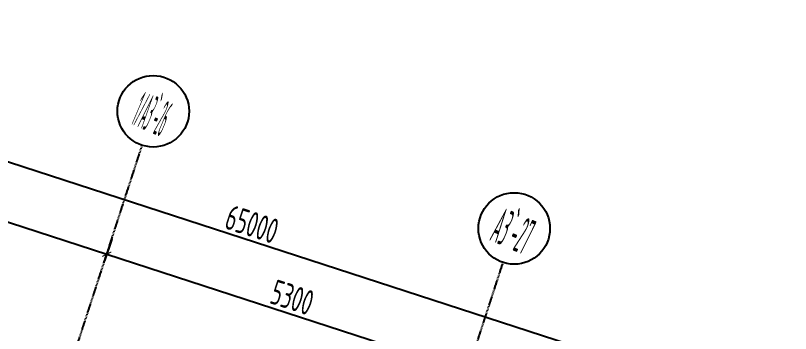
# Model space of a CAD drawing. Extents: x -3523 to 12007717, y -6694179 to 21431.
# Drawn here: x 11946944 to 11957767, y -6379875 to -6375428 of the extents above; entities that cross this region are included whole.
import ezdxf
from ezdxf.enums import TextEntityAlignment as Align

# ---------------------------------------------------------------- set-up
doc = ezdxf.new("R2010")
doc.units = 0
doc.header["$LTSCALE"] = 10
doc.header["$MEASUREMENT"] = 0
doc.linetypes.add('A3-RG-axis-100$0$CENTER', pattern=[2, 1.25, -0.25, 0.25, -0.25])
for name, color, linetype in [('A3-RG-axis-100$0$A-DIMS-100', 1, 'Continuous'), ('A3-RG-axis-100$0$A-GRID', 1, 'A3-RG-axis-100$0$CENTER'), ('A3-RG-axis-100$0$A-SYMB', 4, 'Continuous')]:
    doc.layers.add(name, color=color, linetype=linetype)
doc.styles.add('A3-RG-axis-100$0$ECADI', font='hzs.shx', dxfattribs={"width": 0.7, "bigfont": 'hztxt.shx'})
doc.styles.add('A3-RG-axis-100$0$XD2008', font='xd-hzs.shx', dxfattribs={"width": 0.7, "bigfont": 'xd-hztxt.shx'})
doc.dimstyles.new('A3-RG-axis-100$0$XD100$0', dxfattribs={"dimscale": 100, "dimtxt": 3.5, "dimasz": 1, "dimexe": 1, "dimexo": 2, "dimgap": 0.5, "dimtad": 1, "dimdec": 0, "dimdsep": 46, "dimtxsty": 'A3-RG-axis-100$0$XD2008', "dimblk1": 'A3-RG-axis-100$0$_ARCHTICK', "dimblk2": 'A3-RG-axis-100$0$_ARCHTICK', "dimsah": 1, "dimcen": 2.5, "dimclrt": 4, "dimaunit": 1, "dimadec": 0, "dimazin": 0, "dimtfac": 1, "dimtdec": 0, "dimtix": 1, "dimtmove": 0, "dimatfit": 3, "dimfxl": 0, "dimtolj": 1, "dimtzin": 0, "dimarcsym": 0})

# ---------------------------------------------------------------- blocks, each defined once
blk = doc.blocks.new('A3-RG-axis-100$0$_ARCHTICK')
at = {"color": 0, "linetype": 'ByBlock', "const_width": 0.15}
blk.add_lwpolyline([(-0.5, -0.5), (0.5, 0.5)], dxfattribs=at)
blk = doc.blocks.new('*D257')
at = {"layer": 'A3-RG-axis-100$0$A-DIMS-100', "color": 0, "lineweight": -2}
for p, q in [((11918409, -6371163), (11919299, -6368422)), ((11919269, -6368517), (11981087, -6388603)), ((11981403, -6387632), (11981056, -6388698))]:
    blk.add_line(p, q, dxfattribs=at)
at = {"layer": 'Defpoints', "color": 0}
for p in [(11918347, -6371353), (11981464, -6387442), (11981087, -6388603)]:
    blk.add_point(p, dxfattribs=at)
at = {"layer": 'A3-RG-axis-100$0$A-DIMS-100', "color": 0, "lineweight": -2, "xscale": 100, "yscale": 100, "zscale": 100}
for p, rotation in [((11919269, -6368517), 162.0000000004873), ((11981087, -6388603), 342.0000000004872)]:
    blk.add_blockref('A3-RG-axis-100$0$_ARCHTICK', p, dxfattribs=dict(at, rotation=rotation))
at = {"layer": 'A3-RG-axis-100$0$A-DIMS-100', "color": 4, "insert": (11950247, -6378346), "char_height": 350, "attachment_point": 5, "rotation": 342, "style": 'A3-RG-axis-100$0$XD2008'}
blk.add_mtext('\\A1;65000', dxfattribs=at)
blk = doc.blocks.new('*D229')
at = {"layer": 'A3-RG-axis-100$0$A-DIMS-100', "color": 0, "lineweight": -2}
for p, q in [((11944768, -6377411), (11944669, -6377717)), ((11944700, -6377622), (11948219, -6378765)), ((11948287, -6378555), (11948188, -6378860))]:
    blk.add_line(p, q, dxfattribs=at)
at = {"layer": 'Defpoints', "color": 0}
for p in [(11944830, -6377221), (11948349, -6378365), (11948219, -6378765)]:
    blk.add_point(p, dxfattribs=at)
at = {"layer": 'A3-RG-axis-100$0$A-DIMS-100', "color": 0, "lineweight": -2, "xscale": 100, "yscale": 100, "zscale": 100}
for p, rotation in [((11944700, -6377622), 161.9999999999067), ((11948219, -6378765), 341.9999999999067)]:
    blk.add_blockref('A3-RG-axis-100$0$_ARCHTICK', p, dxfattribs=dict(at, rotation=rotation))
at = {"layer": 'A3-RG-axis-100$0$A-DIMS-100', "color": 4, "insert": (11946529, -6377979), "char_height": 350, "attachment_point": 5, "rotation": 342, "style": 'A3-RG-axis-100$0$XD2008'}
blk.add_mtext('\\A1;3700', dxfattribs=at)
blk = doc.blocks.new('*D230')
at = {"layer": 'A3-RG-axis-100$0$A-DIMS-100', "color": 0, "lineweight": -2}
for p, q in [((11948287, -6378555), (11948188, -6378860)), ((11948219, -6378765), (11953259, -6380403)), ((11953328, -6380193), (11953228, -6380498))]:
    blk.add_line(p, q, dxfattribs=at)
at = {"layer": 'Defpoints', "color": 0}
for p in [(11948349, -6378365), (11953389, -6380002), (11953259, -6380403)]:
    blk.add_point(p, dxfattribs=at)
at = {"layer": 'A3-RG-axis-100$0$A-DIMS-100', "color": 0, "lineweight": -2, "xscale": 100, "yscale": 100, "zscale": 100}
for p, rotation in [((11948219, -6378765), 161.9999999998951), ((11953259, -6380403), 341.9999999998951)]:
    blk.add_blockref('A3-RG-axis-100$0$_ARCHTICK', p, dxfattribs=dict(at, rotation=rotation))
at = {"layer": 'A3-RG-axis-100$0$A-DIMS-100', "color": 4, "insert": (11950809, -6379370), "char_height": 350, "attachment_point": 5, "rotation": 342, "style": 'A3-RG-axis-100$0$XD2008'}
blk.add_mtext('\\A1;5300', dxfattribs=at)
blk = doc.blocks.new('A3-RG-axis-100$0$ECADI-TAG-GRID')
at = {"color": 13}
blk.add_circle((0, 0), 5, dxfattribs=at)
at = {"style": 'A3-RG-axis-100$0$XD2008', "width": 0.7}
blk.add_attdef('GRID', text='', height=5, dxfattribs=at).set_placement((0, 0), align=Align.MIDDLE)
blk = doc.blocks.new('A3-RG-axis-100')
at = {"layer": 'A3-RG-axis-100$0$A-GRID'}
for p, q in [((11941978.8, -6397969.5), (11948713.2, -6377243.2)), ((11947019.4, -6399607.3), (11953753.8, -6378881))]:
    blk.add_line(p, q, dxfattribs=at)
at = {"layer": 'A3-RG-axis-100$0$A-SYMB'}
ref = blk.add_blockref('A3-RG-axis-100$0$ECADI-TAG-GRID', (11948867.7, -6376767.7), dxfattribs=dict(at, xscale=99.99999999999999, yscale=99.99999999999999, zscale=100, rotation=336.9999999998927))
ref.add_attrib('GRID', '1/A3`-26', dxfattribs={"layer": '0', "height": 500, "rotation": 337, "style": 'A3-RG-axis-100$0$ECADI', "width": 0.2}).set_placement((11948867.7, -6376767.7), align=Align.MIDDLE)
ref = blk.add_blockref('A3-RG-axis-100$0$ECADI-TAG-GRID', (11953908.3, -6378405.5), dxfattribs=dict(at, xscale=99.99999999999999, yscale=99.99999999999999, zscale=100, rotation=336.9999999998927))
ref.add_attrib('GRID', 'A3`-27', dxfattribs={"layer": '0', "height": 500, "rotation": 337, "style": 'A3-RG-axis-100$0$ECADI', "width": 0.3}).set_placement((11953908.3, -6378405.5), align=Align.MIDDLE)
at = {"layer": 'A3-RG-axis-100$0$A-DIMS-100'}
dim = blk.add_linear_dim(base=(11981087.2, -6388603.3), p1=(11918347.2, -6371352.8), p2=(11981464.5, -6387442.1), angle=342, dimstyle='A3-RG-axis-100$0$XD100$0', override={"dimasz": 1}, dxfattribs=at)
dim.commit()
dim.dimension.update_dxf_attribs({"geometry": '*D257', "text_midpoint": (11950247.4, -6378346.3)})
for p1, p2, text, picture, middle in [((11944829.9, -6377221.2), (11948348.8, -6378364.5), '3700', '*D229', (11946528.8, -6377979.2)), ((11948348.8, -6378364.5), (11953389.4, -6380002.3), '5300', '*D230', (11950808.6, -6379369.8))]:
    dim = blk.add_aligned_dim(p1=p1, p2=p2, distance=-420.9, text=text, dimstyle='A3-RG-axis-100$0$XD100$0', override={"dimasz": 1}, dxfattribs=at)
    dim.commit()
    dim.dimension.update_dxf_attribs({"geometry": picture, "text_midpoint": middle})

msp = doc.modelspace()

# ---------------------------------------------------------------- block references
msp.add_blockref('A3-RG-axis-100', (0, 0))

doc.saveas('drawing.dxf')
